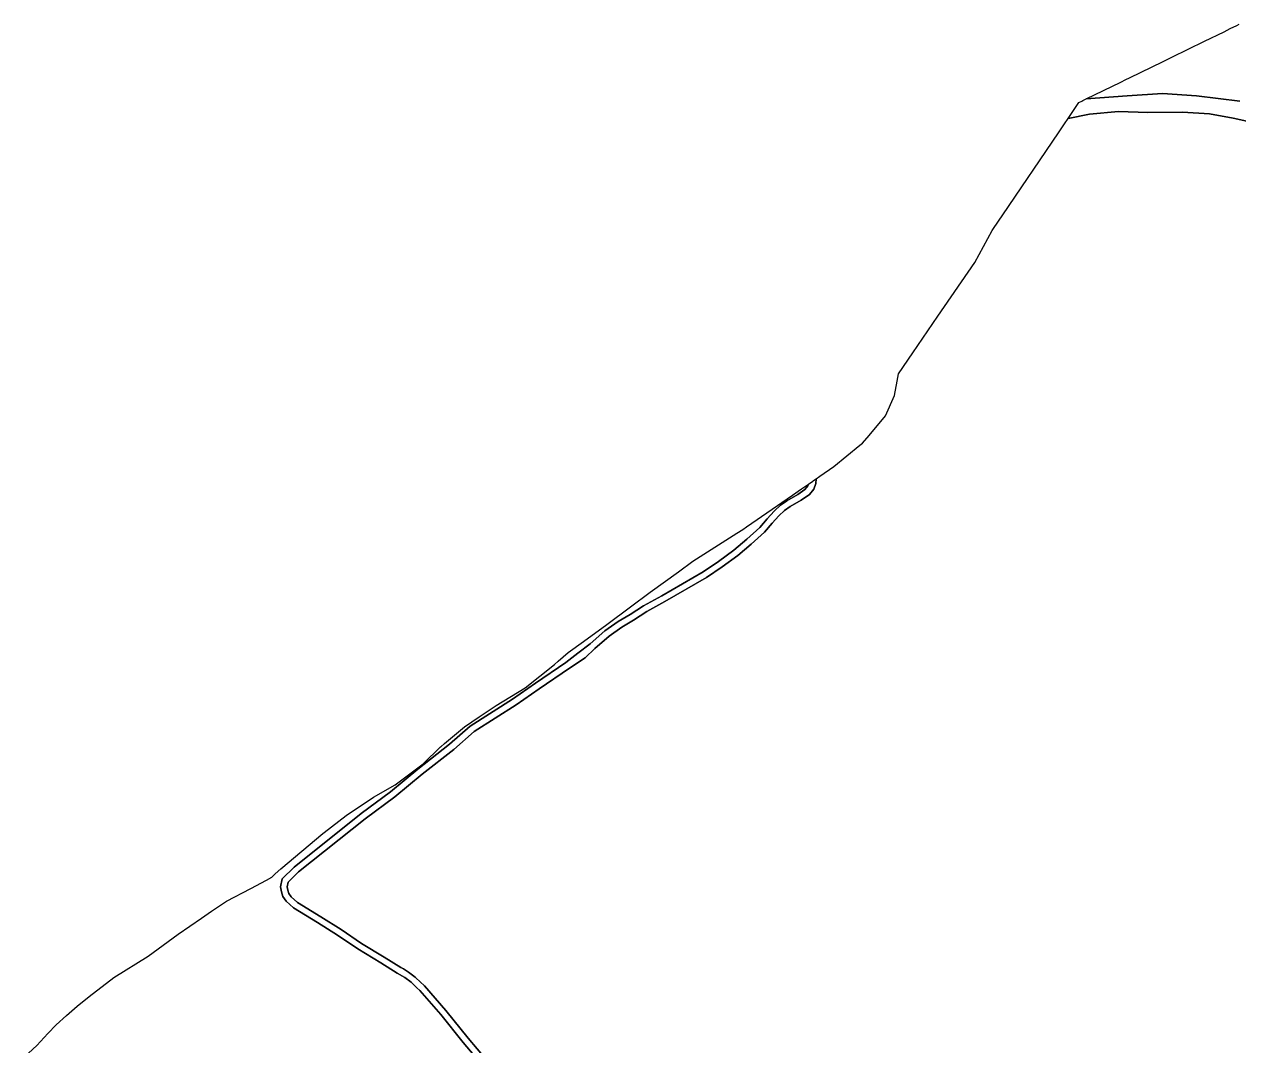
# Model space of a CAD drawing. Header units: metres. Extents: x 3 to 1027712, y 40 to 4430649.
# Drawn here: x 506546 to 507097, y 4412762 to 4413225 of the extents above; entities that cross this region are included whole.
import ezdxf

# ---------------------------------------------------------------- set-up
doc = ezdxf.new("R2010")
doc.units = ezdxf.units.M
doc.header["$MEASUREMENT"] = 0
doc.layers.add('A.ES.SDGC.CP.07003.cadastralparcel — CadastralParcel', color=1, linetype='Continuous')

msp = doc.modelspace()

# ---------------------------------------------------------------- linework, layer by layer
at = {"layer": 'A.ES.SDGC.CP.07003.cadastralparcel — CadastralParcel', "color": 7, "linetype": 'Continuous', "flags": 128}
for points in [[(507097.72, 4413190.61), (507078.09, 4413193.06), (507062.62, 4413194.04), (507046.67, 4413193.06), (507028.04, 4413191.59), (507028.04, 4413191.59), (507043.8, 4413199.28), (507046.1, 4413200.4), (507047.64, 4413201.15), (507063.05, 4413208.67), (507066.97, 4413210.58), (507081.68, 4413217.76), (507090.64, 4413222.13), (507093.47, 4413223.51), (507096.44, 4413224.96), (507097.52, 4413225.49)], [(507106.35, 4413180.26), (507094.82, 4413182.95), (507084.02, 4413184.92), (507071.75, 4413185.65), (507056.04, 4413185.41), (507042.78, 4413185.9), (507029.53, 4413184.67), (507019.89, 4413182.79), (507019.89, 4413182.79), (507024.78, 4413190), (507026.09, 4413190.64), (507026.54, 4413190.86), (507028.04, 4413191.59), (507046.67, 4413193.06), (507062.62, 4413194.04), (507078.09, 4413193.06), (507097.72, 4413190.61)], [(506764, 4412746), (506747.65, 4412765.39), (506737.48, 4412777.98), (506727.79, 4412789.11), (506723.92, 4412792.82), (506723.58, 4412793.09), (506720.54, 4412795.4), (506718.19, 4412796.79), (506718.19, 4412796.79), (506716.98, 4412797.5), (506709.52, 4412802.1), (506699.18, 4412808.39), (506689.98, 4412814.69), (506680.77, 4412820.49), (506670.12, 4412826.95), (506667.21, 4412829.53), (506666.24, 4412830.98), (506665.76, 4412832.59), (506665.43, 4412834.05), (506665.92, 4412836.14), (506670.6, 4412840.82), (506700.86, 4412864.99), (506714.26, 4412874.83), (506726.7, 4412885.15), (506741.07, 4412896.45), (506750.27, 4412904.52), (506769.38, 4412916.71), (506779.88, 4412923.97), (506793.6, 4412933.33), (506800.71, 4412938.01), (506805.07, 4412942.2), (506811.53, 4412947.85), (506817.34, 4412951.88), (506822.66, 4412955.11), (506828.64, 4412958.98), (506836.88, 4412963.5), (506855.82, 4412974.41), (506862.93, 4412979.25), (506870.03, 4412984.42), (506876, 4412989.58), (506882.14, 4412995.06), (506885.53, 4412999.09), (506888.6, 4413002.49), (506891.18, 4413004.91), (506893.77, 4413006.67), (506898.77, 4413009.58), (506902.49, 4413012.17), (506904.42, 4413014.58), (506905.39, 4413017.17), (506905.59, 4413019.29), (506907.13, 4413020.37), (506913.47, 4413024.77), (506925.39, 4413034.44), (506926.56, 4413035.39), (506929.55, 4413038.94), (506936.97, 4413047.75), (506941.02, 4413057), (506942.25, 4413063.57), (506942.87, 4413066.88), (506949.36, 4413076.36), (506960.77, 4413092.97), (506977.51, 4413117.32), (506985.45, 4413131.91), (506985.94, 4413132.8), (506990.18, 4413139.05), (507015.45, 4413176.26), (507016.07, 4413177.18), (507018.17, 4413180.27), (507019.89, 4413182.79), (507029.53, 4413184.67), (507042.78, 4413185.9), (507056.04, 4413185.41), (507071.75, 4413185.65), (507084.02, 4413184.92), (507094.82, 4413182.95), (507106.35, 4413180.26)], [(506546.16, 4412756.76), (506551.89, 4412762.13), (506556.85, 4412767.51), (506560.55, 4412771.51), (506565.25, 4412775.63), (506570.1, 4412779.88), (506575.65, 4412784.22), (506586.84, 4412792.95), (506602.43, 4412802.63), (506616.01, 4412812.54), (506626.55, 4412819.89), (506631.11, 4412822.96), (506637.89, 4412827.53), (506648.91, 4412833.28), (506656.1, 4412837.14), (506658.52, 4412838.44), (506660.05, 4412839.89), (506662.58, 4412842.29), (506681.67, 4412858.32), (506682.22, 4412858.74), (506692.27, 4412866.37), (506704.58, 4412874.8), (506714.49, 4412880.36), (506727.17, 4412889.88), (506735.08, 4412897.55), (506735.2, 4412897.67), (506736.84, 4412899.05), (506745.97, 4412906.72), (506752.59, 4412911.18), (506760.35, 4412916.42), (506773.41, 4412924.44), (506786.8, 4412934.95), (506788.51, 4412936.44), (506793, 4412940.37), (506799.98, 4412945.45), (506810.52, 4412953.12), (506821.28, 4412961.17), (506830.21, 4412967.85), (506843.03, 4412977.08), (506849.56, 4412981.78), (506869.55, 4412994.55), (506872.23, 4412996.25), (506873.85, 4412997.38), (506894.72, 4413011.74), (506898.94, 4413014.67), (506902.07, 4413016.84), (506901.78, 4413016.08), (506900.42, 4413014.38), (506897.16, 4413012.12), (506892.16, 4413009.21), (506889.3, 4413007.25), (506886.46, 4413004.58), (506883.27, 4413001.06), (506879.98, 4412997.15), (506874.02, 4412991.83), (506868.16, 4412986.77), (506861.2, 4412981.71), (506854.23, 4412976.96), (506835.41, 4412966.11), (506827.1, 4412961.56), (506821.08, 4412957.65), (506815.71, 4412954.4), (506809.67, 4412950.22), (506803.03, 4412944.41), (506797.42, 4412940.05), (506791.94, 4412935.82), (506778.18, 4412926.44), (506767.72, 4412919.21), (506748.47, 4412906.92), (506739.15, 4412898.76), (506724.81, 4412887.49), (506712.42, 4412877.19), (506699.04, 4412867.37), (506668.6, 4412843.06), (506663.19, 4412837.66), (506662.36, 4412834.06), (506662.85, 4412831.84), (506663.5, 4412829.69), (506664.93, 4412827.54), (506668.33, 4412824.52), (506679.2, 4412817.94), (506688.33, 4412812.18), (506697.55, 4412805.87), (506707.95, 4412799.54), (506715.43, 4412794.93), (506718.86, 4412792.91), (506721.66, 4412790.78), (506721.97, 4412790.54), (506722.92, 4412789.62), (506724.3, 4412788.3), (506725.62, 4412787.04), (506735.18, 4412776.05), (506745.34, 4412763.48), (506762.09, 4412743.61)], [(506762.09, 4412743.61), (506745.34, 4412763.48), (506735.18, 4412776.05), (506725.62, 4412787.04), (506724.3, 4412788.3), (506722.92, 4412789.62), (506721.97, 4412790.54), (506721.66, 4412790.78), (506718.86, 4412792.91), (506718.86, 4412792.91), (506715.43, 4412794.93), (506707.95, 4412799.54), (506697.55, 4412805.87), (506688.33, 4412812.18), (506679.2, 4412817.94), (506668.33, 4412824.52), (506664.93, 4412827.54), (506663.5, 4412829.69), (506662.85, 4412831.84), (506662.36, 4412834.06), (506663.19, 4412837.66), (506668.6, 4412843.06), (506699.04, 4412867.37), (506712.42, 4412877.19), (506724.81, 4412887.49), (506739.15, 4412898.76), (506748.47, 4412906.92), (506767.72, 4412919.21), (506778.18, 4412926.44), (506791.94, 4412935.82), (506797.42, 4412940.05), (506803.03, 4412944.41), (506809.67, 4412950.22), (506815.71, 4412954.4), (506821.08, 4412957.65), (506827.1, 4412961.56), (506835.41, 4412966.11), (506854.23, 4412976.96), (506861.2, 4412981.71), (506868.16, 4412986.77), (506874.02, 4412991.83), (506879.98, 4412997.15), (506883.27, 4413001.06), (506886.46, 4413004.58), (506889.3, 4413007.25), (506892.16, 4413009.21), (506897.16, 4413012.12), (506900.42, 4413014.38), (506901.78, 4413016.08), (506902.07, 4413016.84), (506903.97, 4413018.17), (506904.17, 4413018.3), (506904.36, 4413018.43), (506905.59, 4413019.29), (506905.39, 4413017.17), (506904.42, 4413014.58), (506902.49, 4413012.17), (506898.77, 4413009.58), (506893.77, 4413006.67), (506891.18, 4413004.91), (506888.6, 4413002.49), (506885.53, 4412999.09), (506882.14, 4412995.06), (506876, 4412989.58), (506870.03, 4412984.42), (506862.93, 4412979.25), (506855.82, 4412974.41), (506836.88, 4412963.5), (506828.64, 4412958.98), (506822.66, 4412955.11), (506817.34, 4412951.88), (506811.53, 4412947.85), (506805.07, 4412942.2), (506800.71, 4412938.01), (506793.6, 4412933.33), (506779.88, 4412923.97), (506769.38, 4412916.71), (506750.27, 4412904.52), (506741.07, 4412896.45), (506726.7, 4412885.15), (506714.26, 4412874.83), (506700.86, 4412864.99), (506670.6, 4412840.82), (506665.92, 4412836.14), (506665.43, 4412834.05), (506665.76, 4412832.59), (506666.24, 4412830.98), (506667.21, 4412829.53), (506670.12, 4412826.95), (506680.77, 4412820.49), (506689.98, 4412814.69), (506699.18, 4412808.39), (506709.52, 4412802.1), (506716.98, 4412797.5), (506718.19, 4412796.79), (506720.54, 4412795.4), (506723.58, 4412793.09), (506723.92, 4412792.82), (506727.79, 4412789.11), (506737.48, 4412777.98), (506747.65, 4412765.39), (506764, 4412746)]]:
    msp.add_lwpolyline(points, dxfattribs=at)

doc.saveas('drawing.dxf')
